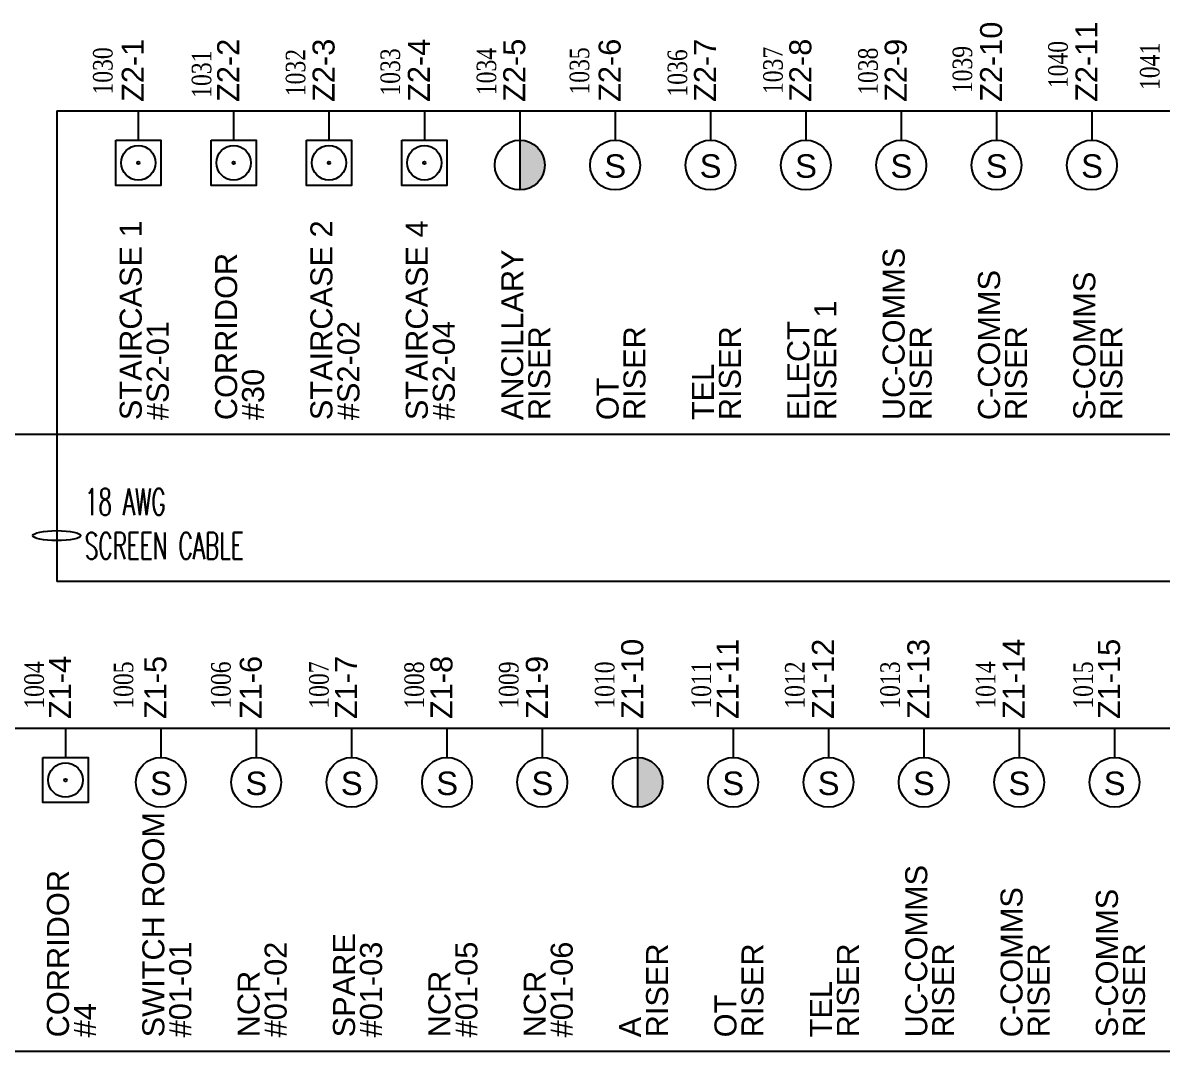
# Model space of a CAD drawing. Header units: millimetres. Extents: x 71430 to 138625, y 8510 to 33475.
# Drawn here: x 79437 to 91084, y 11020 to 21538 of the extents above; entities that cross this region are included whole.
import ezdxf

# ---------------------------------------------------------------- set-up
doc = ezdxf.new("R2010")
doc.units = ezdxf.units.MM
for name, color, linetype in [('ADRESS', 42, 'Continuous'), ('ARCHI', 135, 'Continuous'), ('M-_FA-ZONE NAME', 7, 'Continuous'), ('M-_FIREHEAT_E-', 1, 'Continuous'), ('M-_FIRESMOKE_E-', 1, 'Continuous'), ('M-FIRE----_E-', 12, 'Continuous'), ('M-FIRE----_E- @ 1', 12, 'Continuous'), ('M-FIRECABLE_E-', 1, 'Continuous')]:
    doc.layers.add(name, color=color, linetype=linetype)
doc.styles.add('Arial', font='arial.ttf', dxfattribs={"height": 750})
doc.styles.add('simplex', font='simplex_.ttf', dxfattribs={"height": 600})
doc.styles.get("Standard").update_dxf_attribs({"font": 'arial.ttf'})
doc.styles.add('TIME', font='times.ttf', dxfattribs={"width": 0.8})

# ---------------------------------------------------------------- blocks, each defined once
blk = doc.blocks.new('Call Point')
at = {"layer": 'M-FIRE----_E-'}
blk.add_lwpolyline([(-231, 463), (231, 463), (231, 0), (-231, 0)], close=True, dxfattribs=at)
for radius in [176, 13.1]:
    blk.add_circle((0, 231), radius, dxfattribs=at)
blk = doc.blocks.new('SMOKE')
at = {"layer": 'M-_FIRESMOKE_E-'}
blk.add_circle((0, 0), 255, dxfattribs=at)
blk.add_text('S', height=240, dxfattribs=at).set_placement((-110, -130))
blk = doc.blocks.new('HEAT')
at = {"layer": 'M-_FIREHEAT_E-'}
h = blk.add_hatch(color=256, dxfattribs=at)
h.dxf.hatch_style = 1
h.paths.add_polyline_path([(255, 0, 0.414214), (0, 255), (0, -255, 0.414214)])
blk.add_line((0, 255), (0, -255), dxfattribs=at)
blk.add_circle((0, 0), 255, dxfattribs=at)

msp = doc.modelspace()

# ---------------------------------------------------------------- linework, layer by layer
msp.add_ellipse((79785, 16293), major_axis=(-245, 0), ratio=0.208264)
at = {"layer": 'ARCHI'}
for p, q in [((71710, 17332), (104505, 17332)), ((71614, 11020), (107839, 11020))]:
    msp.add_line(p, q, dxfattribs=at)
at = {"layer": 'M-FIRECABLE_E-'}
for p, q in [((79785, 20637), (96241, 20637)), ((79785, 20637), (79785, 15825)), ((80618, 20637), (80618, 20337)), ((81592, 20637), (81592, 20337)), ((82567, 20637), (82567, 20337)), ((83542, 20637), (83542, 20337)), ((84517, 20637), (84517, 20337)), ((85491, 20637), (85491, 20337)), ((86466, 20637), (86466, 20337)), ((87441, 20637), (87441, 20337)), ((88416, 20637), (88416, 20337)), ((89390, 20637), (89390, 20337)), ((90365, 20637), (90365, 20337)), ((107209, 15825), (79785, 15825)), ((76117, 14325), (107209, 14325)), ((79874, 14325), (79874, 14025)), ((80848, 14325), (80848, 14025)), ((81823, 14325), (81823, 14025)), ((82798, 14325), (82798, 14025)), ((83773, 14325), (83773, 14025)), ((84747, 14325), (84747, 14025)), ((85722, 14325), (85722, 14025)), ((86697, 14325), (86697, 14025)), ((87672, 14325), (87672, 14025)), ((88646, 14325), (88646, 14025)), ((89621, 14325), (89621, 14025)), ((90596, 14325), (90596, 14025))]:
    msp.add_line(p, q, dxfattribs=at)

# ---------------------------------------------------------------- block references
at = {"layer": 'M-_FIREHEAT_E-'}
for p in [(84517, 20083), (85722, 13770)]:
    msp.add_blockref('HEAT', p, dxfattribs=at)
at = {"layer": 'M-_FIRESMOKE_E-'}
for p in [(85491, 20083), (86466, 20083), (87441, 20083), (88416, 20083), (89390, 20083), (90365, 20083), (80848, 13770), (81823, 13770), (82798, 13770), (83773, 13770), (84747, 13770), (86697, 13770), (87672, 13770), (88646, 13770), (89621, 13770), (90596, 13770)]:
    msp.add_blockref('SMOKE', p, dxfattribs=at)
at = {"layer": 'M-FIRE----_E- @ 1'}
for p in [(80618, 19875), (81592, 19875), (82567, 19875), (83542, 19875), (79874, 13562)]:
    msp.add_blockref('Call Point', p, dxfattribs=at)

# ---------------------------------------------------------------- texts
for s, p in [('STAIRCASE 1', (80653, 17474)), ('STAIRCASE 2', (82602, 17474)), ('STAIRCASE 4', (83577, 17474)), ('UC-COMMS', (88451, 17474)), ('CORRIDOR', (81628, 17474)), ('ANCILLARY', (84552, 17474)), ('C-COMMS', (89426, 17474)), ('S-COMMS', (90400, 17474)), ('RISER 1', (87752, 17474)), ('#S2-01', (80929, 17474)), ('#S2-02', (82878, 17474)), ('#S2-04', (83853, 17474)), ('RISER ', (84828, 17474)), ('RISER', (85802, 17474)), ('RISER ', (86777, 17474)), ('ELECT', (87476, 17474)), ('RISER ', (88727, 17474)), ('RISER ', (89701, 17474)), ('RISER ', (90676, 17474)), ('#30', (81903, 17474)), ('TEL', (86501, 17474)), ('OT', (85527, 17474)), ('SWITCH ROOM', (80884, 11162)), ('CORRIDOR', (79909, 11162)), ('UC-COMMS', (88682, 11162)), ('C-COMMS', (89656, 11162)), ('S-COMMS', (90631, 11162)), ('#01-01', (81159, 11162)), ('#01-02', (82134, 11162)), ('SPARE', (82833, 11162)), ('#01-03', (83109, 11162)), ('#01-05', (84084, 11162)), ('#01-06', (85058, 11162)), ('RISER ', (86033, 11162)), ('RISER', (87008, 11162)), ('RISER ', (87983, 11162)), ('RISER ', (88957, 11162)), ('RISER ', (89932, 11162)), ('RISER ', (90907, 11162)), ('NCR ', (81858, 11162)), ('NCR ', (83808, 11162)), ('NCR ', (84783, 11162)), ('TEL', (87707, 11162)), ('OT', (86732, 11162)), ('#4', (80185, 11162)), ('A', (85757, 11162))]:
    msp.add_text(s, height=225, rotation=90).set_placement(p)
at = {"insert": (80071, 16774), "char_height": 270, "width": 2999.04, "attachment_point": 1, "style": 'simplex'}
msp.add_mtext('{\\W0.6;18 AWG \\PSCREEN CABLE}', dxfattribs=at)
at = {"layer": 'ADRESS', "char_height": 200, "width": 1194.08, "attachment_point": 1, "rotation": 90, "style": 'TIME'}
for s, insert in [('1040', (89918, 20869)), ('1041', (90856, 20851)), ('1030', (80155, 20804)), ('1031', (81164, 20771)), ('1032', (82125, 20787)), ('1033', (83093, 20793)), ('1034', (84076, 20798)), ('1035', (85027, 20804)), ('1036', (86028, 20783)), ('1037', (87005, 20809)), ('1038', (87976, 20801)), ('1039', (88941, 20818)), ('1004', (79453, 14523)), ('1005', (80366, 14523)), ('1006', (81362, 14523)), ('1007', (82364, 14523)), ('1008', (83338, 14523)), ('1009', (84304, 14523)), ('1010', (85285, 14523)), ('1011', (86272, 14523)), ('1012', (87228, 14523)), ('1013', (88202, 14523)), ('1014', (89179, 14523)), ('1015', (90175, 14523))]:
    msp.add_mtext(s, dxfattribs=dict(at, insert=insert))
at = {"layer": 'M-_FA-ZONE NAME', "style": 'Arial'}
for s, p in [('Z2-10', (89447, 20729)), ('Z2-11', (90422, 20729)), ('Z2-1', (80674, 20729)), ('Z2-2', (81649, 20729)), ('Z2-3', (82624, 20729)), ('Z2-4', (83598, 20729)), ('Z2-5', (84573, 20729)), ('Z2-6', (85548, 20729)), ('Z2-7', (86523, 20729)), ('Z2-8', (87497, 20729)), ('Z2-9', (88472, 20729)), ('Z1-10', (85779, 14417)), ('Z1-11', (86753, 14417)), ('Z1-12', (87728, 14417)), ('Z1-13', (88703, 14417)), ('Z1-14', (89678, 14417)), ('Z1-15', (90652, 14417)), ('Z1-4', (79930, 14417)), ('Z1-5', (80905, 14417)), ('Z1-6', (81880, 14417)), ('Z1-7', (82854, 14417)), ('Z1-8', (83829, 14417)), ('Z1-9', (84804, 14417))]:
    msp.add_text(s, height=225, rotation=90, dxfattribs=at).set_placement(p)

doc.saveas('drawing.dxf')
